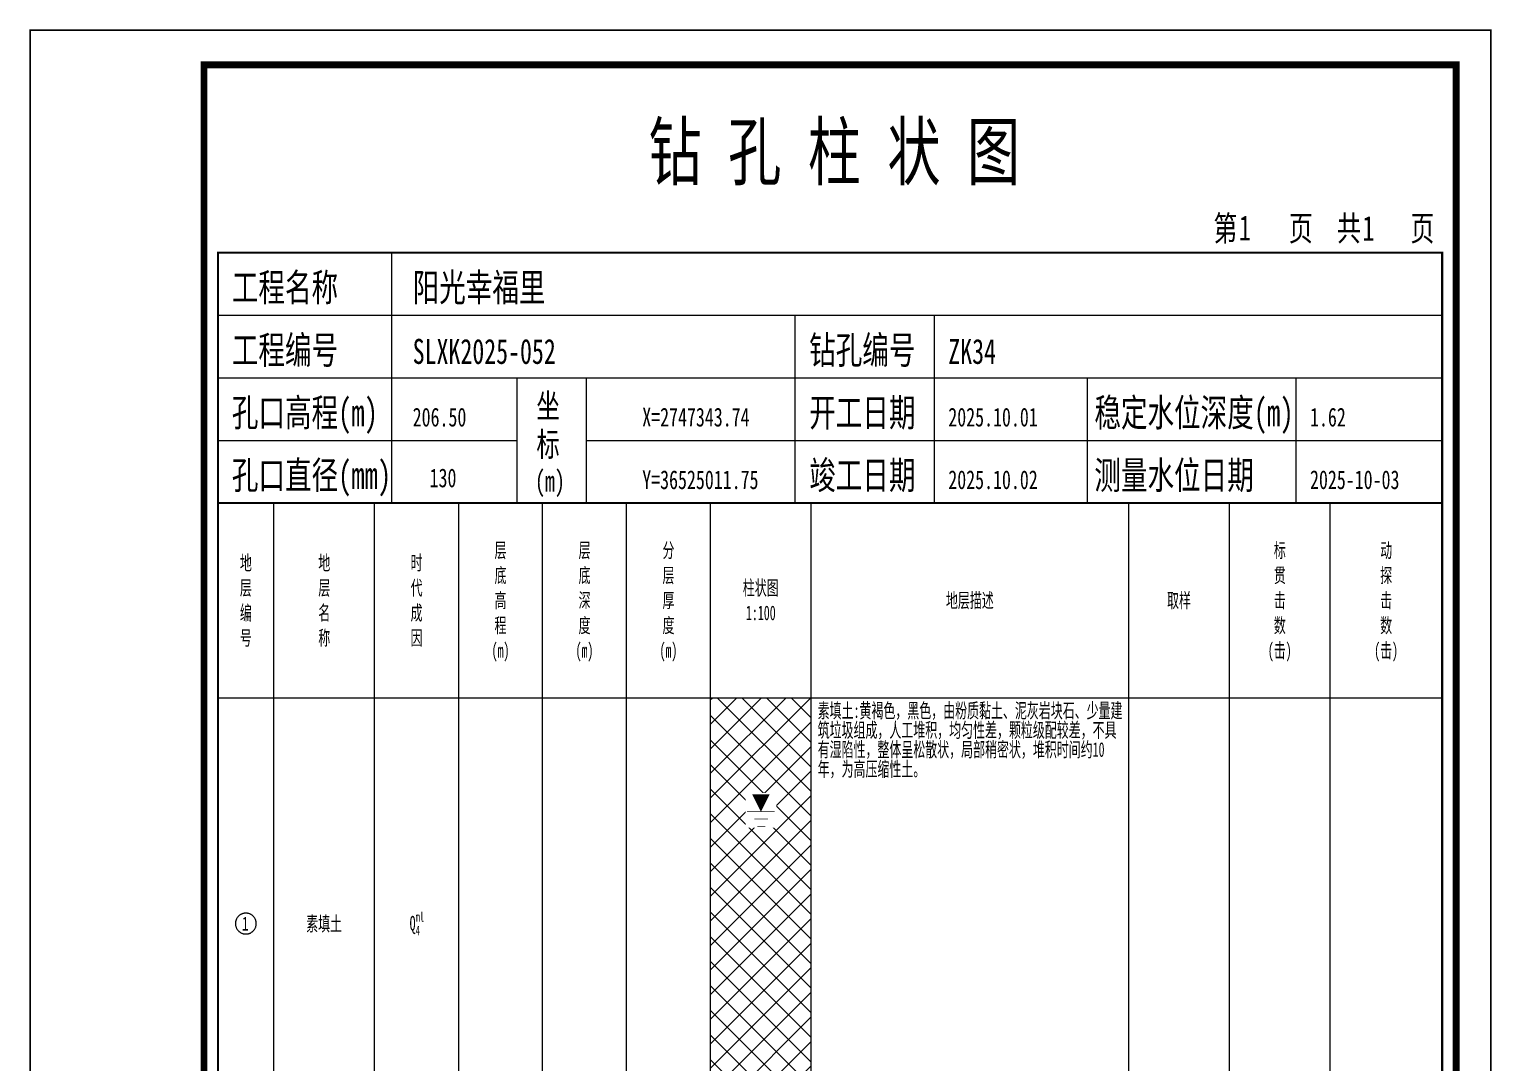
# Model space of a CAD drawing. Header units: millimetres. Extents: x 1264 to 9491, y 619 to 916.
# Drawn here: x 8613 to 8823.2, y 767.4 to 916 of the extents above; entities that cross this region are included whole.
import ezdxf
from ezdxf.enums import TextEntityAlignment as Align

# ---------------------------------------------------------------- set-up
doc = ezdxf.new("R2010")
doc.units = ezdxf.units.MM
doc.layers.add('GICAD_POU_TEXTS', color=7, linetype='Continuous')
doc.styles.add('LZ_FONT', font='simfang_0.ttf', dxfattribs={"width": 0.7, "height": 8})
doc.styles.add('成果图图块', font='simfang_0.ttf', dxfattribs={"height": 2.5})
doc.styles.add('成果图表体', font='simfang_0.ttf', dxfattribs={"width": 0.6, "height": 2.1})

# ---------------------------------------------------------------- blocks, each defined once
blk = doc.blocks.new('ZZT_DCBH_Z.dwg59', base_point=(-0.02, 0))
at = {"color": 7}
blk.add_polyline3d([(-1.52, 0.02, 0), (-1.52, -0.06, 0), (-1.52, -0.13, 0), (-1.51, -0.2, 0), (-1.5, -0.28, 0), (-1.48, -0.35, 0), (-1.46, -0.42, 0), (-1.44, -0.49, 0), (-1.41, -0.56, 0), (-1.38, -0.63, 0), (-1.35, -0.69, 0), (-1.31, -0.76, 0), (-1.27, -0.82, 0), (-1.23, -0.88, 0), (-1.18, -0.94, 0), (-1.14, -0.99, 0), (-1.09, -1.04, 0), (-1.03, -1.1, 0), (-0.98, -1.14, 0), (-0.92, -1.19, 0), (-0.86, -1.23, 0), (-0.8, -1.27, 0), (-0.73, -1.31, 0), (-0.67, -1.34, 0), (-0.6, -1.37, 0), (-0.53, -1.4, 0), (-0.46, -1.42, 0), (-0.39, -1.44, 0), (-0.32, -1.46, 0), (-0.25, -1.47, 0), (-0.17, -1.48, 0), (-0.1, -1.48, 0), (-0.02, -1.48, 0), (0.05, -1.48, 0), (0.12, -1.48, 0), (0.2, -1.47, 0), (0.27, -1.46, 0), (0.34, -1.44, 0), (0.41, -1.42, 0), (0.48, -1.4, 0), (0.55, -1.37, 0), (0.62, -1.34, 0), (0.68, -1.31, 0), (0.75, -1.27, 0), (0.81, -1.23, 0), (0.87, -1.19, 0), (0.93, -1.14, 0), (0.98, -1.1, 0), (1.04, -1.04, 0), (1.09, -0.99, 0), (1.13, -0.94, 0), (1.18, -0.88, 0), (1.22, -0.82, 0), (1.26, -0.76, 0), (1.3, -0.69, 0), (1.33, -0.63, 0), (1.36, -0.56, 0), (1.39, -0.49, 0), (1.41, -0.42, 0), (1.43, -0.35, 0), (1.45, -0.28, 0), (1.46, -0.2, 0), (1.47, -0.13, 0), (1.47, -0.06, 0), (1.48, 0.02, 0), (1.47, 0.09, 0), (1.47, 0.16, 0), (1.46, 0.24, 0), (1.45, 0.31, 0), (1.43, 0.38, 0), (1.41, 0.45, 0), (1.39, 0.52, 0), (1.36, 0.59, 0), (1.33, 0.66, 0), (1.3, 0.72, 0), (1.26, 0.79, 0), (1.22, 0.85, 0), (1.18, 0.91, 0), (1.13, 0.97, 0), (1.09, 1.02, 0), (1.04, 1.08, 0), (0.98, 1.13, 0), (0.93, 1.18, 0), (0.87, 1.22, 0), (0.81, 1.26, 0), (0.75, 1.3, 0), (0.68, 1.34, 0), (0.62, 1.37, 0), (0.55, 1.4, 0), (0.48, 1.43, 0), (0.41, 1.45, 0), (0.34, 1.47, 0), (0.27, 1.49, 0), (0.2, 1.5, 0), (0.12, 1.51, 0), (0.05, 1.51, 0), (-0.02, 1.52, 0), (-0.1, 1.51, 0), (-0.17, 1.51, 0), (-0.25, 1.5, 0), (-0.32, 1.49, 0), (-0.39, 1.47, 0), (-0.46, 1.45, 0), (-0.53, 1.43, 0), (-0.6, 1.4, 0), (-0.67, 1.37, 0), (-0.73, 1.34, 0), (-0.8, 1.3, 0), (-0.86, 1.26, 0), (-0.92, 1.22, 0), (-0.98, 1.18, 0), (-1.03, 1.13, 0), (-1.09, 1.08, 0), (-1.14, 1.02, 0), (-1.18, 0.97, 0), (-1.23, 0.91, 0), (-1.27, 0.85, 0), (-1.31, 0.79, 0), (-1.35, 0.72, 0), (-1.38, 0.66, 0), (-1.41, 0.59, 0), (-1.44, 0.52, 0), (-1.46, 0.45, 0), (-1.48, 0.38, 0), (-1.5, 0.31, 0), (-1.51, 0.24, 0), (-1.52, 0.16, 0), (-1.52, 0.09, 0), (-1.52, 0.02, 0)], dxfattribs=at)
at = {"layer": 'GICAD_POU_TEXTS', "color": 7, "style": '成果图图块', "width": 0.7}
blk.add_text('1', height=2, dxfattribs=at).set_placement((-0.11, -0.99), align=Align.CENTER)
blk = doc.blocks.new('gkwdsw.dwg', base_point=(0, 0.21))
blk.add_wipeout([(-2.2, -2.29), (2.2, -2.29), (2.2, 2.7), (-2.2, 2.7)])
at = {"color": 7}
blk.add_lwpolyline([(0, 0, 0, 2.5, 0), (0, 2.5, 0, 0, 0)], format="xyseb", dxfattribs=at)
at = {"color": 7, "const_width": 0.1}
for points in [[(-2, 0), (2, 0)], [(-0.96, -1.04), (1.04, -1.04)], [(-0.53, -2.09), (0.63, -2.09)]]:
    blk.add_lwpolyline(points, dxfattribs=at)
blk = doc.blocks.new('柱状图图框模板-(昇龙标准).dwg33', base_point=(27, 229))
for p, q in [((52, 229), (52, 265)), ((27, 256), (203, 256)), ((110, 229), (110, 256)), ((130, 229), (130, 256)), ((27, 247), (203, 247)), ((70, 229), (70, 247)), ((80, 229), (80, 247)), ((152, 229), (152, 247)), ((182, 229), (182, 247)), ((27, 238), (70, 238)), ((80, 238), (203, 238))]:
    blk.add_line(p, q)
for points, const_width in [([(0, 0), (210, 0), (210, 297), (0, 297)], 0.25), ([(25, 5), (205, 5), (205, 292), (25, 292)], 1), ([(27, 265), (203, 265), (203, 17), (27, 17)], 0.3)]:
    blk.add_lwpolyline(points, close=True, dxfattribs=dict(const_width=const_width))
at = {"const_width": 0.3}
blk.add_lwpolyline([(27, 229), (203, 229)], dxfattribs=at)
at = {"style": 'LZ_FONT', "width": 0.7}
for s, height, p in [('钻 孔 柱 状 图', 8, (88.9, 275.54)), ('第', 3.6, (170.12, 266.7)), ('1', 3.6, (173.78, 266.75)), ('页', 3.6, (180.96, 266.7)), ('共', 3.6, (187.88, 266.7)), ('1', 3.6, (191.54, 266.7)), ('页', 3.6, (198.44, 266.7)), ('工程名称', 4, (29, 258)), ('阳光幸福里', 4, (55, 258)), ('工程编号', 4, (29, 249)), ('SLXK2025-052', 3.6, (55, 249)), ('钻孔编号', 4, (112, 249)), ('ZK34', 3.6, (132, 249)), ('孔口高程(m)', 4, (29, 240)), ('坐', 3.5, (72.79, 241.24)), ('开工日期', 4, (112, 240)), ('稳定水位深度(m)', 4, (153, 240)), ('206.50', 2.7, (55, 240)), ('X=2747343.74', 2.7, (88, 240)), ('2025.10.01', 2.7, (132, 240)), ('1.62', 2.7, (184, 240)), ('标', 3.5, (72.79, 235.7)), ('孔口直径(mm)', 4, (29, 231)), ('竣工日期', 4, (112, 231)), ('测量水位日期', 4, (153, 231)), ('130', 2.7, (57.43, 231.26)), ('(m) ', 3, (72.59, 230.65)), ('Y=36525011.75', 2.7, (88, 231)), ('2025.10.02', 2.7, (132, 231)), ('2025-10-03', 2.7, (184, 231))]:
    blk.add_text(s, height=height, dxfattribs=at).set_placement(p)

msp = doc.modelspace()

# ---------------------------------------------------------------- hatches: boundary and pattern name
at = {"linetype": 'Continuous'}
h = msp.add_hatch(dxfattribs=at)
h.set_pattern_fill('GKSTT', scale=0.5, style=0, pattern_type=2)
h.set_pattern_definition([(45, (0, 0), (-1.76776695, 1.76776695), []), (135, (0, 0), (-1.76776695, -1.76776695), [])])
h.paths.add_polyline_path([(8710.94, 754.89), (8725.42, 754.89), (8725.42, 819.89), (8710.94, 819.89)])

# ---------------------------------------------------------------- linework, layer by layer
at = {"color": 0}
for p, q in [((8640.12, 819.89), (8648.17, 819.89)), ((8640.12, 754.89), (8640.12, 819.89)), ((8648.17, 754.89), (8648.17, 819.89))]:
    msp.add_line(p, q, dxfattribs=at)
for points in [[(8640.12, 847.89), (8648.17, 847.89)], [(8640.12, 819.89), (8640.12, 847.89)], [(8648.17, 819.89), (8648.17, 847.89)], [(8648.17, 847.89), (8662.65, 847.89)], [(8648.17, 819.89), (8648.17, 847.89)], [(8662.65, 819.89), (8662.65, 847.89)], [(8662.65, 847.89), (8674.73, 847.89)], [(8662.65, 819.89), (8662.65, 847.89)], [(8674.73, 819.89), (8674.73, 847.89)], [(8674.73, 847.89), (8686.8, 847.89)], [(8674.73, 819.89), (8674.73, 847.89)], [(8686.8, 819.89), (8686.8, 847.89)], [(8686.8, 847.89), (8698.87, 847.89)], [(8686.8, 819.89), (8686.8, 847.89)], [(8698.87, 819.89), (8698.87, 847.89)], [(8698.87, 847.89), (8710.94, 847.89)], [(8698.87, 819.89), (8698.87, 847.89)], [(8710.94, 819.89), (8710.94, 847.89)], [(8710.94, 847.89), (8725.42, 847.89)], [(8710.94, 819.89), (8710.94, 847.89)], [(8725.42, 819.89), (8725.42, 847.89)], [(8725.42, 847.89), (8771.05, 847.89)], [(8725.42, 819.89), (8725.42, 847.89)], [(8771.05, 819.89), (8771.05, 847.89)], [(8771.05, 847.89), (8785.54, 847.89)], [(8771.05, 819.89), (8771.05, 847.89)], [(8785.54, 819.89), (8785.54, 847.89)], [(8785.54, 847.89), (8800.03, 847.89)], [(8785.54, 819.89), (8785.54, 847.89)], [(8800.03, 819.89), (8800.03, 847.89)], [(8800.03, 847.89), (8816.12, 847.89)], [(8800.03, 819.89), (8800.03, 847.89)], [(8816.12, 819.89), (8816.12, 847.89)], [(8640.12, 819.89), (8648.17, 819.89)], [(8640.12, 635.89), (8640.12, 819.89)], [(8640.12, 819.89), (8648.17, 819.89)], [(8648.17, 635.89), (8648.17, 819.89)], [(8648.17, 819.89), (8662.65, 819.89)], [(8648.17, 635.89), (8648.17, 819.89)], [(8648.17, 819.89), (8662.65, 819.89)], [(8648.17, 819.89), (8662.65, 819.89)], [(8648.17, 754.89), (8648.17, 819.89)], [(8662.65, 635.89), (8662.65, 819.89)], [(8662.65, 754.89), (8662.65, 819.89)], [(8662.65, 819.89), (8674.73, 819.89)], [(8662.65, 635.89), (8662.65, 819.89)], [(8662.65, 819.89), (8674.73, 819.89)], [(8662.65, 819.89), (8674.73, 819.89)], [(8662.65, 754.89), (8662.65, 819.89)], [(8674.73, 635.89), (8674.73, 819.89)], [(8674.73, 754.89), (8674.73, 819.89)], [(8674.73, 819.89), (8686.8, 819.89)], [(8674.73, 635.89), (8674.73, 819.89)], [(8674.73, 819.89), (8686.8, 819.89)], [(8674.73, 819.89), (8686.8, 819.89)], [(8674.73, 754.89), (8674.73, 819.89)], [(8686.8, 635.89), (8686.8, 819.89)], [(8686.8, 754.89), (8686.8, 819.89)], [(8686.8, 819.89), (8698.87, 819.89)], [(8686.8, 635.89), (8686.8, 819.89)], [(8686.8, 819.89), (8698.87, 819.89)], [(8686.8, 819.89), (8698.87, 819.89)], [(8686.8, 754.89), (8686.8, 819.89)], [(8698.87, 635.89), (8698.87, 819.89)], [(8698.87, 754.89), (8698.87, 819.89)], [(8698.87, 819.89), (8710.94, 819.89)], [(8698.87, 635.89), (8698.87, 819.89)], [(8698.87, 819.89), (8710.94, 819.89)], [(8698.87, 819.89), (8710.94, 819.89)], [(8698.87, 754.89), (8698.87, 819.89)], [(8710.94, 635.89), (8710.94, 819.89)], [(8710.94, 754.89), (8710.94, 819.89)], [(8710.94, 819.89), (8725.42, 819.89)], [(8710.94, 635.89), (8710.94, 819.89)], [(8710.94, 819.89), (8725.42, 819.89)], [(8725.42, 635.89), (8725.42, 819.89)], [(8725.42, 819.89), (8771.05, 819.89)], [(8725.42, 635.89), (8725.42, 819.89)], [(8725.42, 819.89), (8771.05, 819.89)], [(8725.42, 819.89), (8771.05, 819.89)], [(8725.42, 754.89), (8725.42, 819.89)], [(8771.05, 635.89), (8771.05, 819.89)], [(8771.05, 754.89), (8771.05, 819.89)], [(8771.05, 819.89), (8785.54, 819.89)], [(8771.05, 635.89), (8771.05, 819.89)], [(8771.05, 819.89), (8785.54, 819.89)], [(8785.54, 635.89), (8785.54, 819.89)], [(8785.54, 819.89), (8800.03, 819.89)], [(8785.54, 635.89), (8785.54, 819.89)], [(8785.54, 819.89), (8800.03, 819.89)], [(8800.03, 635.89), (8800.03, 819.89)], [(8800.03, 819.89), (8816.12, 819.89)], [(8800.03, 635.89), (8800.03, 819.89)], [(8800.03, 819.89), (8816.12, 819.89)], [(8816.12, 635.89), (8816.12, 819.89)]]:
    msp.add_lwpolyline(points, dxfattribs=at)

# ---------------------------------------------------------------- block references
msp.add_blockref('ZZT_DCBH_Z.dwg59', (8644.14, 787.39))

# ---------------------------------------------------------------- texts
at = {"color": 0, "style": '成果图表体', "width": 0.6}
for s, height, p in [('层', 2.1, (8679.89, 840.04)), ('层', 2.1, (8691.97, 840.04)), ('分', 2.1, (8704.04, 840.04)), ('标', 2.1, (8791.92, 840.04)), ('动', 2.1, (8807.21, 840.04)), ('地', 2.1, (8643.28, 838.24)), ('地', 2.1, (8654.55, 838.24)), ('时', 2.1, (8667.82, 838.24)), ('层', 2.1, (8643.28, 834.64)), ('层', 2.1, (8654.55, 834.64)), ('代', 2.1, (8667.82, 834.64)), ('底', 2.1, (8679.89, 836.44)), ('底', 2.1, (8691.97, 836.44)), ('层', 2.1, (8704.04, 836.44)), ('柱状图', 2.1, (8715.58, 834.64)), ('贯', 2.1, (8791.92, 836.44)), ('探', 2.1, (8807.21, 836.44)), ('高', 2.1, (8679.89, 832.84)), ('深', 2.1, (8691.97, 832.84)), ('厚', 2.1, (8704.04, 832.84)), ('地层描述', 2.1, (8744.78, 832.84)), ('取样', 2.1, (8776.57, 832.84)), ('击', 2.1, (8791.92, 832.84)), ('击', 2.1, (8807.21, 832.84)), ('编', 2.1, (8643.28, 831.04)), ('名', 2.1, (8654.55, 831.04)), ('成', 2.1, (8667.82, 831.04)), ('1:100', 2.1, (8716.02, 831.04)), ('程', 2.1, (8679.89, 829.24)), ('度', 2.1, (8691.97, 829.24)), ('度', 2.1, (8704.04, 829.24)), ('数', 2.1, (8791.92, 829.24)), ('数', 2.1, (8807.21, 829.24)), ('号', 2.1, (8643.28, 827.44)), ('称', 2.1, (8654.55, 827.44)), ('因', 2.1, (8667.82, 827.44)), ('(m)', 2.1, (8679.46, 825.64)), ('(m)', 2.1, (8691.53, 825.64)), ('(m)', 2.1, (8703.6, 825.64)), ('(击)', 2.1, (8791.05, 825.64)), ('(击)', 2.1, (8806.34, 825.64)), ('素填土', 2.1, (8652.81, 786.34)), ('Q', 2.1, (8667.68, 786.41)), ('ml', 1.4, (8668.55, 787.67)), ('4', 1.4, (8668.55, 785.71))]:
    msp.add_text(s, height=height, dxfattribs=at).set_placement(p)
at = {"color": 0, "insert": (8726.34, 819.09), "char_height": 2.1, "width": 43.8045, "attachment_point": 1, "line_spacing_factor": 0.8, "style": '成果图表体'}
msp.add_mtext('\\A1;素填土:黄褐色，黑色，由粉质黏土、泥灰岩块石、少量建筑垃圾组成，人工堆积，均匀性差，颗粒级配较差，不具有湿陷性，整体呈松散状，局部稍密状，堆积时间约10年，为高压缩性土。', dxfattribs=at)

# ---------------------------------------------------------------- next in the draw order: block references
msp.add_blockref('gkwdsw.dwg', (8718.18, 803.69))

# ---------------------------------------------------------------- next in the draw order: block references
msp.add_blockref('柱状图图框模板-(昇龙标准).dwg33', (8640.12, 847.89))

doc.saveas('drawing.dxf')
